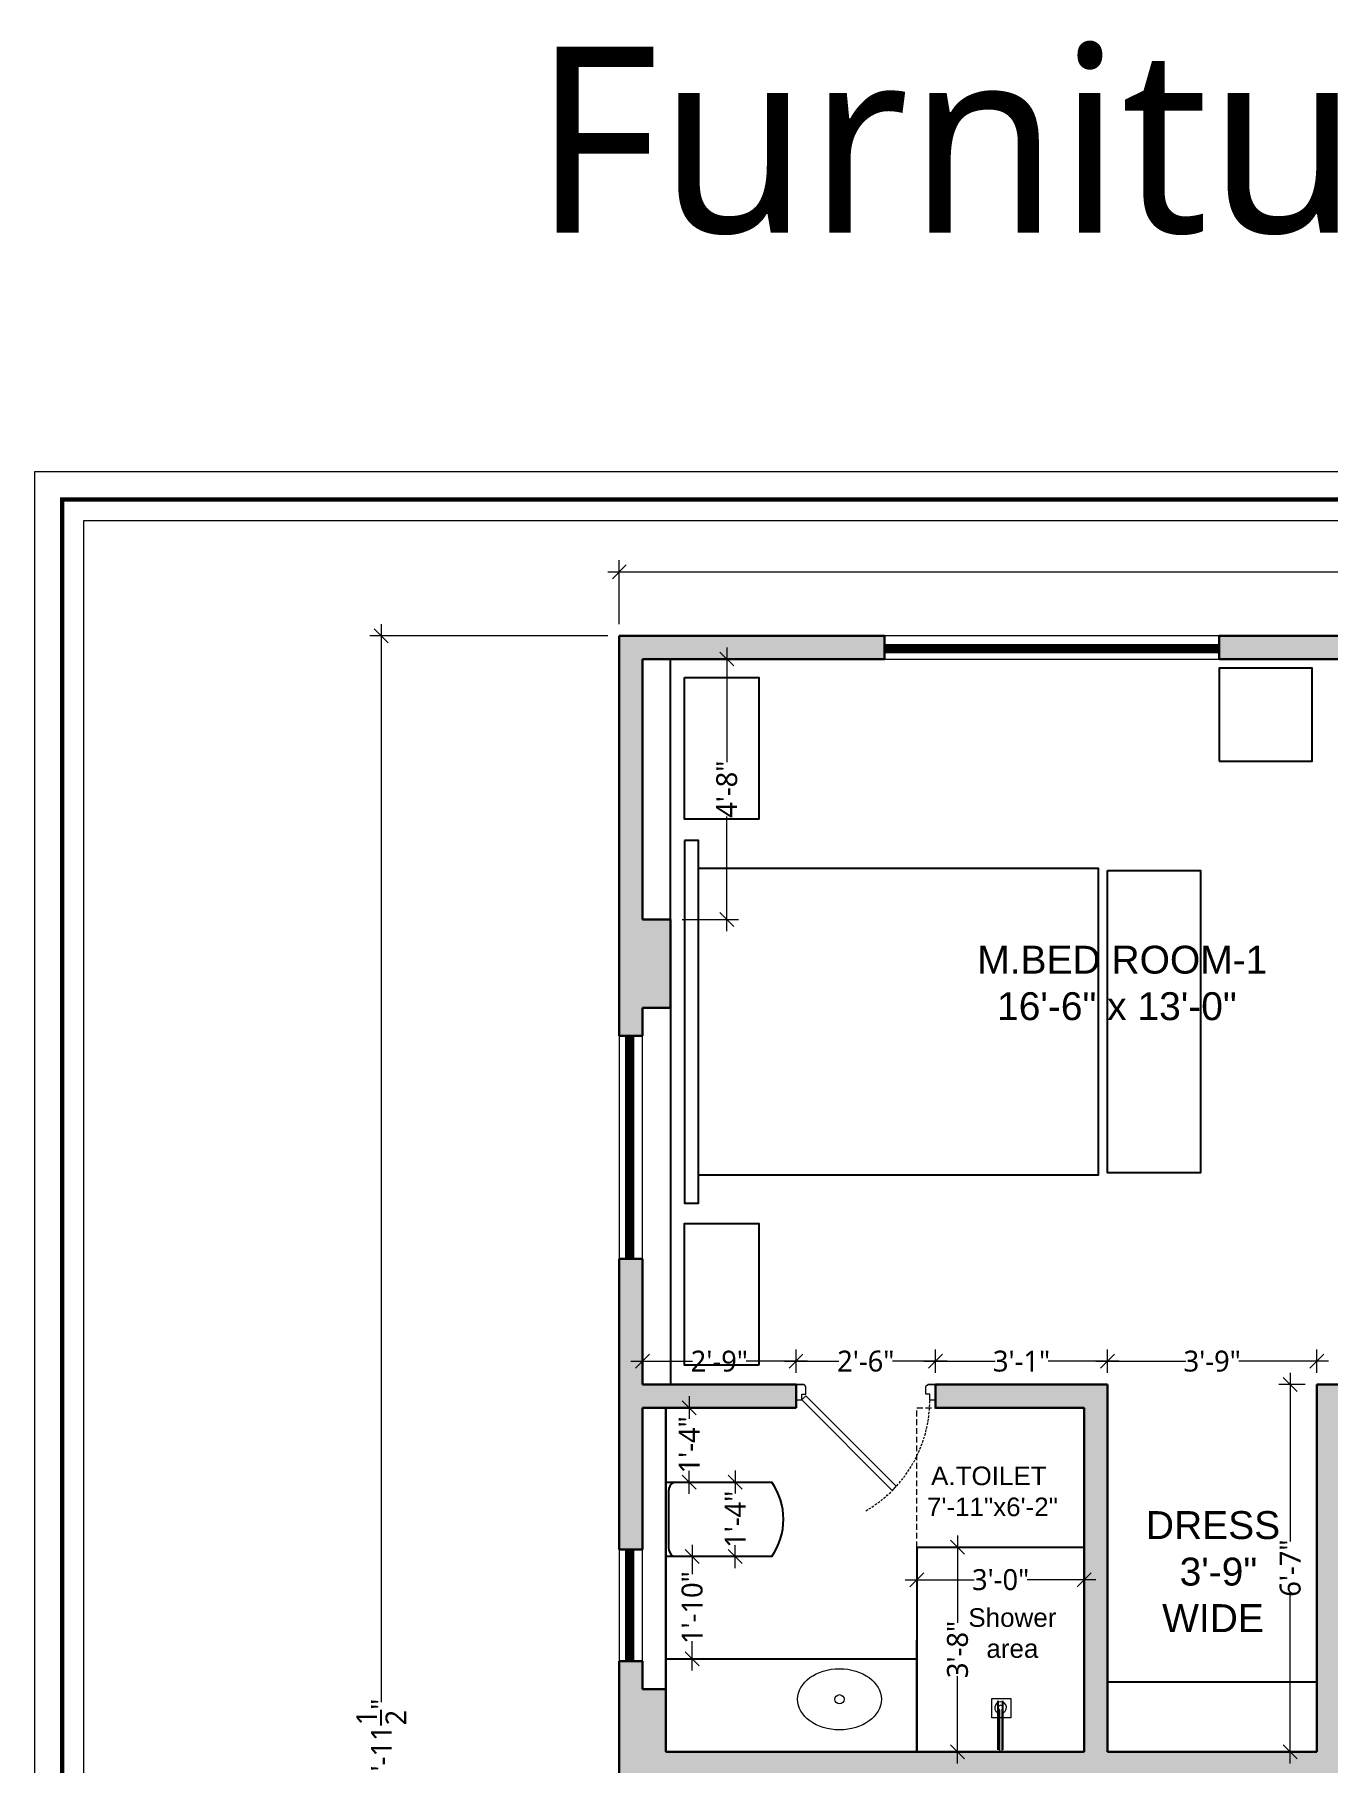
# Model space of a CAD drawing. Header units: inches. Extents: x -179 to 4134, y -2155 to 815.
# Drawn here: x 2302.8 to 2581.1, y -1547.1 to -1175.3 of the extents above; entities that cross this region are included whole.
import ezdxf

# ---------------------------------------------------------------- set-up
doc = ezdxf.new("R2010")
doc.units = ezdxf.units.IN
doc.header["$LTSCALE"] = 5
doc.linetypes.add('DASHED', pattern=[0.75, 0.5, -0.25])
doc.linetypes.add('HIDDEN', pattern=[0.375, 0.25, -0.125])
for name, color, linetype, lineweight in [('doors', 24, 'Continuous', 9), ('Furniture-New', 217, 'Continuous', 5), ('text', 7, 'Continuous', 5), ('title', 7, 'Continuous', 5), ('wall', 7, 'Continuous', 30), ('wall hatch', 252, 'Continuous', 5), ('window', 162, 'Continuous', 9)]:
    doc.layers.add(name, color=color, linetype=linetype, lineweight=lineweight)
doc.layers.add('FURNITURE', color=8, linetype='Continuous')
doc.styles.add('irfan', font='trebuc.ttf')
doc.styles.add('KARUN', font='arial.ttf')
doc.dimstyles.new('IRFAN', dxfattribs={"dimtxt": 4.5, "dimasz": 3, "dimexe": 2.5, "dimexo": 2.5, "dimgap": 0.09, "dimtad": 0, "dimdec": 1, "dimzin": 3, "dimdsep": 46, "dimlunit": 4, "dimtxsty": 'irfan', "dimblk": 'OBLIQUE', "dimcen": 2, "dimdle": 2.5, "dimclrd": 251, "dimclre": 251, "dimclrt": 7, "dimadec": 0, "dimazin": 0, "dimtm": 1e-09, "dimtfac": 1, "dimtdec": 1, "dimtofl": 0, "dimtmove": 0, "dimatfit": 3, "dimfxl": 2, "dimtolj": 1, "dimtzin": 0, "dimlwd": 0, "dimlwe": -1, "dimarcsym": 0})

# ---------------------------------------------------------------- blocks, each defined once
blk = doc.blocks.new('d2')
at = {"layer": 'doors'}
blk.add_lwpolyline([(-25.9, 26.27), (-2.56, 2.94), (-1.5, 4), (-24.84, 27.34), (-25.9, 26.27)], dxfattribs=at)
blk.add_lwpolyline([(-36, 0), (-34, 0), (-36, 0), (-36, 4), (-34.5, 4), (-34.5, 2.5), (-33.5, 2.5), (-33.5, 0.5), (-33.62, 0.5), (-33.62, 0.38, -0.414214), (-33.88, 0.12), (-34, 0.12), (-34, 0)], format="xyb", dxfattribs=at)
blk.add_lwpolyline([(0, 4), (-1.5, 4), (-1.5, 2.5), (-2.5, 2.5), (-2.5, 0.5), (-2.38, 0.5), (-2.38, 0.38, 0.414214), (-2.12, 0.12), (-2, 0.12), (-2, 0), (0, 0), (-2, 0), (0, 0), (0, 4)], format="xyb", close=True, dxfattribs=at)
at = {"layer": 'doors', "color": 144, "linetype": 'HIDDEN', "ltscale": 0.5}
blk.add_arc((-1.5, 4), 33.03, 120, 182.6026, dxfattribs=at)
blk = doc.blocks.new('door')
at = {"layer": 'doors', "linetype": 'Continuous'}
blk.add_line((0, 0), (0, 0), dxfattribs=at)
at = {"layer": 'doors', "xscale": -1.166666666666717, "yscale": 1.166666666666717, "zscale": 1.166666666666717, "rotation": 270}
blk.add_blockref('d2', (0, 0), dxfattribs=at)
blk = doc.blocks.new('_Oblique')
at = {"color": 0, "linetype": 'ByBlock', "lineweight": -2}
blk.add_line((-0.5, -0.5), (0.5, 0.5), dxfattribs=at)
blk = doc.blocks.new('*D367')
at = {"layer": 'Defpoints', "color": 0, "lineweight": 25, "ltscale": 0.25, "transparency": 16777216}
for p in [(2578.6, -1460.64), (2533.6, -1465.63), (2578.6, -1465.63)]:
    blk.add_point(p, dxfattribs=at)
at = {"layer": 'Furniture-New', "color": 251, "lineweight": 0, "ltscale": 0.25, "transparency": 16777216}
for p, q in [((2531.1, -1460.64), (2550.4, -1460.64)), ((2581.1, -1460.64), (2561.8, -1460.64))]:
    blk.add_line(p, q, dxfattribs=at)
at = {"layer": 'Furniture-New', "color": 251, "ltscale": 0.25, "transparency": 16777216}
for p, q in [((2533.6, -1463.13), (2533.6, -1458.14)), ((2578.6, -1463.13), (2578.6, -1458.14))]:
    blk.add_line(p, q, dxfattribs=at)
at = {"layer": 'Furniture-New', "color": 251, "lineweight": 0, "ltscale": 0.25, "transparency": 16777216, "xscale": 3, "yscale": 3, "zscale": 3, "rotation": 180}
blk.add_blockref('_Oblique', (2533.6, -1460.64), dxfattribs=at)
at = {"layer": 'Furniture-New', "color": 251, "lineweight": 0, "ltscale": 0.25, "transparency": 16777216, "xscale": 3, "yscale": 3, "zscale": 3}
blk.add_blockref('_Oblique', (2578.6, -1460.64), dxfattribs=at)
at = {"layer": 'Furniture-New', "color": 7, "lineweight": 25, "ltscale": 0.25, "transparency": 16777216, "insert": (2556.1, -1460.64), "char_height": 4.5, "attachment_point": 5, "style": 'irfan'}
blk.add_mtext('\\A1;3\'-9"', dxfattribs=at)
blk = doc.blocks.new('*D368')
at = {"layer": 'Defpoints', "color": 0, "lineweight": 25, "ltscale": 0.25, "transparency": 16777216}
for p in [(2578.6, -1465.63), (2572.9, -1544.63), (2578.6, -1544.63)]:
    blk.add_point(p, dxfattribs=at)
at = {"layer": 'Furniture-New', "color": 251, "lineweight": 0, "ltscale": 0.25, "transparency": 16777216}
for p, q in [((2572.9, -1463.13), (2572.9, -1499.39)), ((2572.9, -1547.13), (2572.9, -1510.87))]:
    blk.add_line(p, q, dxfattribs=at)
at = {"layer": 'Furniture-New', "color": 251, "ltscale": 0.25, "transparency": 16777216}
for p, q in [((2576.1, -1465.63), (2570.4, -1465.63)), ((2576.1, -1544.63), (2570.4, -1544.63))]:
    blk.add_line(p, q, dxfattribs=at)
at = {"layer": 'Furniture-New', "color": 251, "lineweight": 0, "ltscale": 0.25, "transparency": 16777216, "xscale": 3, "yscale": 3, "zscale": 3}
for p, rotation in [((2572.9, -1465.63), 90), ((2572.9, -1544.63), 270)]:
    blk.add_blockref('_Oblique', p, dxfattribs=dict(at, rotation=rotation))
at = {"layer": 'Furniture-New', "color": 7, "lineweight": 25, "ltscale": 0.25, "transparency": 16777216, "insert": (2572.9, -1505.13), "char_height": 4.5, "attachment_point": 5, "rotation": 90, "style": 'irfan'}
blk.add_mtext('\\A1;6\'-7"', dxfattribs=at)
blk = doc.blocks.new('*D369')
at = {"layer": 'Defpoints', "color": 0, "lineweight": 25, "ltscale": 0.25, "transparency": 16777216}
for p in [(2496.6, -1460.64), (2496.6, -1465.63), (2533.6, -1465.63)]:
    blk.add_point(p, dxfattribs=at)
at = {"layer": 'Furniture-New', "color": 251, "lineweight": 0, "ltscale": 0.25, "transparency": 16777216}
for p, q in [((2494.1, -1460.64), (2509.4, -1460.64)), ((2536.1, -1460.64), (2520.8, -1460.64))]:
    blk.add_line(p, q, dxfattribs=at)
at = {"layer": 'Furniture-New', "color": 251, "ltscale": 0.25, "transparency": 16777216}
for p, q in [((2496.6, -1463.13), (2496.6, -1458.14)), ((2533.6, -1463.13), (2533.6, -1458.14))]:
    blk.add_line(p, q, dxfattribs=at)
at = {"layer": 'Furniture-New', "color": 251, "lineweight": 0, "ltscale": 0.25, "transparency": 16777216, "xscale": 3, "yscale": 3, "zscale": 3, "rotation": 180}
blk.add_blockref('_Oblique', (2496.6, -1460.64), dxfattribs=at)
at = {"layer": 'Furniture-New', "color": 251, "lineweight": 0, "ltscale": 0.25, "transparency": 16777216, "xscale": 3, "yscale": 3, "zscale": 3}
blk.add_blockref('_Oblique', (2533.6, -1460.64), dxfattribs=at)
at = {"layer": 'Furniture-New', "color": 7, "lineweight": 25, "ltscale": 0.25, "transparency": 16777216, "insert": (2515.1, -1460.64), "char_height": 4.5, "attachment_point": 5, "style": 'irfan'}
blk.add_mtext('\\A1;3\'-1"', dxfattribs=at)
blk = doc.blocks.new('*D320')
at = {"layer": 'Defpoints', "color": 0, "lineweight": 25, "ltscale": 0.25, "transparency": 16777216}
for p in [(2466.6, -1460.64), (2466.6, -1465.63), (2496.6, -1465.63)]:
    blk.add_point(p, dxfattribs=at)
at = {"layer": 'Furniture-New', "color": 251, "lineweight": 0, "ltscale": 0.25, "transparency": 16777216}
for p, q in [((2464.1, -1460.64), (2475.82, -1460.64)), ((2499.1, -1460.64), (2487.38, -1460.64))]:
    blk.add_line(p, q, dxfattribs=at)
at = {"layer": 'Furniture-New', "color": 251, "ltscale": 0.25, "transparency": 16777216}
for p, q in [((2466.6, -1463.13), (2466.6, -1458.14)), ((2496.6, -1463.13), (2496.6, -1458.14))]:
    blk.add_line(p, q, dxfattribs=at)
at = {"layer": 'Furniture-New', "color": 251, "lineweight": 0, "ltscale": 0.25, "transparency": 16777216, "xscale": 3, "yscale": 3, "zscale": 3, "rotation": 180}
blk.add_blockref('_Oblique', (2466.6, -1460.64), dxfattribs=at)
at = {"layer": 'Furniture-New', "color": 251, "lineweight": 0, "ltscale": 0.25, "transparency": 16777216, "xscale": 3, "yscale": 3, "zscale": 3}
blk.add_blockref('_Oblique', (2496.6, -1460.64), dxfattribs=at)
at = {"layer": 'Furniture-New', "color": 7, "lineweight": 25, "ltscale": 0.25, "transparency": 16777216, "insert": (2481.6, -1460.64), "char_height": 4.5, "attachment_point": 5, "style": 'irfan'}
blk.add_mtext('\\A1;2\'-6"', dxfattribs=at)
blk = doc.blocks.new('*D321')
at = {"layer": 'Defpoints', "color": 0, "lineweight": 25, "ltscale": 0.25, "transparency": 16777216}
for p in [(2433.6, -1460.64), (2433.6, -1465.63), (2466.6, -1465.63)]:
    blk.add_point(p, dxfattribs=at)
at = {"layer": 'Furniture-New', "color": 251, "lineweight": 0, "ltscale": 0.25, "transparency": 16777216}
for p, q in [((2431.1, -1460.64), (2444.32, -1460.64)), ((2469.1, -1460.64), (2455.88, -1460.64))]:
    blk.add_line(p, q, dxfattribs=at)
at = {"layer": 'Furniture-New', "color": 251, "ltscale": 0.25, "transparency": 16777216}
for p, q in [((2433.6, -1463.13), (2433.6, -1458.14)), ((2466.6, -1463.13), (2466.6, -1458.14))]:
    blk.add_line(p, q, dxfattribs=at)
at = {"layer": 'Furniture-New', "color": 251, "lineweight": 0, "ltscale": 0.25, "transparency": 16777216, "xscale": 3, "yscale": 3, "zscale": 3, "rotation": 180}
blk.add_blockref('_Oblique', (2433.6, -1460.64), dxfattribs=at)
at = {"layer": 'Furniture-New', "color": 251, "lineweight": 0, "ltscale": 0.25, "transparency": 16777216, "xscale": 3, "yscale": 3, "zscale": 3}
blk.add_blockref('_Oblique', (2466.6, -1460.64), dxfattribs=at)
at = {"layer": 'Furniture-New', "color": 7, "lineweight": 25, "ltscale": 0.25, "transparency": 16777216, "insert": (2450.1, -1460.64), "char_height": 4.5, "attachment_point": 5, "style": 'irfan'}
blk.add_mtext('\\A1;2\'-9"', dxfattribs=at)
blk = doc.blocks.new('*D338')
at = {"layer": 'Defpoints', "color": 0, "lineweight": 25, "ltscale": 0.25, "transparency": 16777216}
for p in [(2439.6, -1309.63), (2439.6, -1365.63), (2451.72, -1365.63)]:
    blk.add_point(p, dxfattribs=at)
at = {"layer": 'Furniture-New', "color": 251, "lineweight": 0, "ltscale": 0.25, "transparency": 16777216}
for p, q in [((2451.72, -1307.13), (2451.72, -1331.8)), ((2451.72, -1368.13), (2451.72, -1343.46))]:
    blk.add_line(p, q, dxfattribs=at)
at = {"layer": 'Furniture-New', "color": 251, "ltscale": 0.25, "transparency": 16777216}
for p, q in [((2442.1, -1309.63), (2454.22, -1309.63)), ((2442.1, -1365.63), (2454.22, -1365.63))]:
    blk.add_line(p, q, dxfattribs=at)
at = {"layer": 'Furniture-New', "color": 251, "lineweight": 0, "ltscale": 0.25, "transparency": 16777216, "xscale": 3, "yscale": 3, "zscale": 3}
for p, rotation in [((2451.72, -1309.63), 90), ((2451.72, -1365.63), 270)]:
    blk.add_blockref('_Oblique', p, dxfattribs=dict(at, rotation=rotation))
at = {"layer": 'Furniture-New', "color": 7, "lineweight": 25, "ltscale": 0.25, "transparency": 16777216, "insert": (2451.72, -1337.63), "char_height": 4.5, "attachment_point": 5, "rotation": 90, "style": 'irfan'}
blk.add_mtext('\\A1;4\'-8"', dxfattribs=at)
blk = doc.blocks.new('*D384')
at = {"layer": 'Defpoints', "color": 0, "ltscale": 0.25, "transparency": 16777216}
for p in [(2438.6, -1470.63), (2443.63, -1470.63), (2438.6, -1486.63)]:
    blk.add_point(p, dxfattribs=at)
at = {"layer": 'Furniture-New', "color": 251, "lineweight": 0, "ltscale": 0.25, "transparency": 16777216}
for p, q in [((2443.63, -1468.13), (2443.63, -1473.06)), ((2443.63, -1489.13), (2443.63, -1484.19))]:
    blk.add_line(p, q, dxfattribs=at)
at = {"layer": 'Furniture-New', "color": 251, "ltscale": 0.25, "transparency": 16777216}
for p, q in [((2441.1, -1470.63), (2446.13, -1470.63)), ((2441.1, -1486.63), (2446.13, -1486.63))]:
    blk.add_line(p, q, dxfattribs=at)
at = {"layer": 'Furniture-New', "color": 251, "lineweight": 0, "ltscale": 0.25, "transparency": 16777216, "xscale": 3, "yscale": 3, "zscale": 3}
for p, rotation in [((2443.63, -1470.63), 90), ((2443.63, -1486.63), 270)]:
    blk.add_blockref('_Oblique', p, dxfattribs=dict(at, rotation=rotation))
at = {"layer": 'Furniture-New', "color": 7, "ltscale": 0.25, "transparency": 16777216, "insert": (2443.63, -1478.63), "char_height": 4.5, "attachment_point": 5, "rotation": 90, "style": 'irfan'}
blk.add_mtext('\\A1;1\'-4"', dxfattribs=at)
blk = doc.blocks.new('*D401')
at = {"layer": 'Defpoints', "color": 0, "ltscale": 0.25, "transparency": 16777216}
for p in [(2438.6, -1502.63), (2438.6, -1524.63), (2444.27, -1524.63)]:
    blk.add_point(p, dxfattribs=at)
at = {"layer": 'Furniture-New', "color": 251, "lineweight": 0, "ltscale": 0.25, "transparency": 16777216}
for p, q in [((2444.27, -1500.13), (2444.27, -1506.44)), ((2444.27, -1527.13), (2444.27, -1520.82))]:
    blk.add_line(p, q, dxfattribs=at)
at = {"layer": 'Furniture-New', "color": 251, "ltscale": 0.25, "transparency": 16777216}
for p, q in [((2441.1, -1502.63), (2446.77, -1502.63)), ((2441.1, -1524.63), (2446.77, -1524.63))]:
    blk.add_line(p, q, dxfattribs=at)
at = {"layer": 'Furniture-New', "color": 251, "lineweight": 0, "ltscale": 0.25, "transparency": 16777216, "xscale": 3, "yscale": 3, "zscale": 3}
for p, rotation in [((2444.27, -1502.63), 90), ((2444.27, -1524.63), 270)]:
    blk.add_blockref('_Oblique', p, dxfattribs=dict(at, rotation=rotation))
at = {"layer": 'Furniture-New', "color": 7, "ltscale": 0.25, "transparency": 16777216, "insert": (2444.27, -1513.63), "char_height": 4.5, "attachment_point": 5, "rotation": 90, "style": 'irfan'}
blk.add_mtext('\\A1;1\'-10"', dxfattribs=at)
blk = doc.blocks.new('*D402')
at = {"layer": 'Defpoints', "color": 0, "ltscale": 0.25, "transparency": 16777216}
for p in [(2453.5, -1486.63), (2453.5, -1502.63), (2453.5, -1502.63)]:
    blk.add_point(p, dxfattribs=at)
at = {"layer": 'Furniture-New', "color": 251, "lineweight": 0, "ltscale": 0.25, "transparency": 16777216}
for p, q in [((2453.5, -1484.13), (2453.5, -1489.06)), ((2453.5, -1505.13), (2453.5, -1500.19))]:
    blk.add_line(p, q, dxfattribs=at)
at = {"layer": 'Furniture-New', "color": 251, "lineweight": 0, "ltscale": 0.25, "transparency": 16777216, "xscale": 3, "yscale": 3, "zscale": 3}
for p, rotation in [((2453.5, -1486.63), 90), ((2453.5, -1502.63), 270)]:
    blk.add_blockref('_Oblique', p, dxfattribs=dict(at, rotation=rotation))
at = {"layer": 'Furniture-New', "color": 7, "ltscale": 0.25, "transparency": 16777216, "insert": (2453.5, -1494.63), "char_height": 4.5, "attachment_point": 5, "rotation": 90, "style": 'irfan'}
blk.add_mtext('\\A1;1\'-4"', dxfattribs=at)
blk = doc.blocks.new('*D411')
at = {"layer": 'Defpoints', "color": 0, "lineweight": 25, "ltscale": 0.25, "transparency": 16777216}
for p in [(2494.6, -1500.63), (2494.6, -1544.63), (2501.35, -1544.63)]:
    blk.add_point(p, dxfattribs=at)
at = {"layer": 'Furniture-New', "color": 251, "lineweight": 0, "ltscale": 0.25, "transparency": 16777216}
for p, q in [((2501.35, -1498.13), (2501.35, -1516.93)), ((2501.35, -1547.13), (2501.35, -1528.33))]:
    blk.add_line(p, q, dxfattribs=at)
at = {"layer": 'Furniture-New', "color": 251, "ltscale": 0.25, "transparency": 16777216}
for p, q in [((2497.1, -1500.63), (2503.85, -1500.63)), ((2497.1, -1544.63), (2503.85, -1544.63))]:
    blk.add_line(p, q, dxfattribs=at)
at = {"layer": 'Furniture-New', "color": 251, "lineweight": 0, "ltscale": 0.25, "transparency": 16777216, "xscale": 3, "yscale": 3, "zscale": 3}
for p, rotation in [((2501.35, -1500.63), 90), ((2501.35, -1544.63), 270)]:
    blk.add_blockref('_Oblique', p, dxfattribs=dict(at, rotation=rotation))
at = {"layer": 'Furniture-New', "color": 7, "lineweight": 25, "ltscale": 0.25, "transparency": 16777216, "insert": (2501.35, -1522.63), "char_height": 4.5, "attachment_point": 5, "rotation": 90, "style": 'irfan'}
blk.add_mtext('\\A1;3\'-8"', dxfattribs=at)
blk = doc.blocks.new('*D412')
at = {"layer": 'Defpoints', "color": 0, "lineweight": 25, "ltscale": 0.25, "transparency": 16777216}
for p in [(2492.6, -1507.97), (2528.6, -1507.63), (2528.6, -1507.63)]:
    blk.add_point(p, dxfattribs=at)
at = {"layer": 'Furniture-New', "color": 251, "ltscale": 0.25, "transparency": 16777216}
blk.add_line((2492.6, -1505.47), (2492.6, -1505.13), dxfattribs=at)
at = {"layer": 'Furniture-New', "color": 251, "lineweight": 0, "ltscale": 0.25, "transparency": 16777216}
for p, q in [((2490.1, -1507.63), (2504.9, -1507.63)), ((2531.1, -1507.63), (2516.3, -1507.63))]:
    blk.add_line(p, q, dxfattribs=at)
at = {"layer": 'Furniture-New', "color": 251, "lineweight": 0, "ltscale": 0.25, "transparency": 16777216, "xscale": 3, "yscale": 3, "zscale": 3, "rotation": 180}
blk.add_blockref('_Oblique', (2492.6, -1507.63), dxfattribs=at)
at = {"layer": 'Furniture-New', "color": 251, "lineweight": 0, "ltscale": 0.25, "transparency": 16777216, "xscale": 3, "yscale": 3, "zscale": 3}
blk.add_blockref('_Oblique', (2528.6, -1507.63), dxfattribs=at)
at = {"layer": 'Furniture-New', "color": 7, "lineweight": 25, "ltscale": 0.25, "transparency": 16777216, "insert": (2510.6, -1507.63), "char_height": 4.5, "attachment_point": 5, "style": 'irfan'}
blk.add_mtext('\\A1;3\'-0"', dxfattribs=at)
blk = doc.blocks.new('*D431')
at = {"layer": 'Defpoints', "color": 0, "lineweight": 25, "ltscale": 0.25, "transparency": 16777216}
for p in [(2428.6, -1304.63), (2377.41, -1784.13), (2428.6, -1784.13)]:
    blk.add_point(p, dxfattribs=at)
at = {"layer": 'Furniture-New', "color": 251, "ltscale": 0.25, "transparency": 16777216}
for p, q in [((2426.1, -1304.63), (2374.91, -1304.63)), ((2426.1, -1784.13), (2374.91, -1784.13))]:
    blk.add_line(p, q, dxfattribs=at)
at = {"layer": 'Furniture-New', "color": 251, "lineweight": 0, "ltscale": 0.25, "transparency": 16777216}
for p, q in [((2377.41, -1302.13), (2377.41, -1533.95)), ((2377.41, -1786.63), (2377.41, -1554.81))]:
    blk.add_line(p, q, dxfattribs=at)
at = {"layer": 'Furniture-New', "color": 251, "lineweight": 0, "ltscale": 0.25, "transparency": 16777216, "xscale": 3, "yscale": 3, "zscale": 3}
for p, rotation in [((2377.41, -1304.63), 90), ((2377.41, -1784.13), 270)]:
    blk.add_blockref('_Oblique', p, dxfattribs=dict(at, rotation=rotation))
at = {"layer": 'Furniture-New', "color": 7, "lineweight": 25, "ltscale": 0.25, "transparency": 16777216, "insert": (2377.41, -1544.38), "char_height": 4.5, "attachment_point": 5, "rotation": 90, "style": 'irfan'}
blk.add_mtext('\\A1;39\'-11{\\H1x;\\S1/2;}"', dxfattribs=at)
blk = doc.blocks.new('*D432')
at = {"layer": 'Defpoints', "color": 0, "lineweight": 25, "ltscale": 0.25, "transparency": 16777216}
for p in [(2951.1, -1290.9), (2428.6, -1304.63), (2951.1, -1304.63)]:
    blk.add_point(p, dxfattribs=at)
at = {"layer": 'Furniture-New', "color": 251, "ltscale": 0.25, "transparency": 16777216}
for p, q in [((2428.6, -1302.13), (2428.6, -1288.4)), ((2951.1, -1302.13), (2951.1, -1288.4))]:
    blk.add_line(p, q, dxfattribs=at)
at = {"layer": 'Furniture-New', "color": 251, "lineweight": 0, "ltscale": 0.25, "transparency": 16777216}
for p, q in [((2426.1, -1290.9), (2680.92, -1290.9)), ((2953.6, -1290.9), (2698.78, -1290.9))]:
    blk.add_line(p, q, dxfattribs=at)
at = {"layer": 'Furniture-New', "color": 251, "lineweight": 0, "ltscale": 0.25, "transparency": 16777216, "xscale": 3, "yscale": 3, "zscale": 3, "rotation": 180}
blk.add_blockref('_Oblique', (2428.6, -1290.9), dxfattribs=at)
at = {"layer": 'Furniture-New', "color": 251, "lineweight": 0, "ltscale": 0.25, "transparency": 16777216, "xscale": 3, "yscale": 3, "zscale": 3}
blk.add_blockref('_Oblique', (2951.1, -1290.9), dxfattribs=at)
at = {"layer": 'Furniture-New', "color": 7, "lineweight": 25, "ltscale": 0.25, "transparency": 16777216, "insert": (2689.85, -1290.9), "char_height": 4.5, "attachment_point": 5, "style": 'irfan'}
blk.add_mtext('\\A1;43\'-6{\\H1x;\\S1/2;}"', dxfattribs=at)

msp = doc.modelspace()

# ---------------------------------------------------------------- hatches: boundary and pattern name
at = {"layer": 'wall hatch', "ltscale": 0.25}
h = msp.add_hatch(color=256, dxfattribs=at)
h.dxf.hatch_style = 1
h.paths.add_polyline_path([(2439.6, -1365.63), (2433.6, -1365.63), (2433.6, -1309.63), (2485.6, -1309.63), (2485.6, -1304.63), (2428.6, -1304.63), (2428.6, -1390.63), (2433.6, -1390.63), (2433.6, -1384.63), (2439.6, -1384.63)])
h = msp.add_hatch(color=256, dxfattribs=at)
h.dxf.hatch_style = 1
h.paths.add_polyline_path([(2636.6, -1309.63), (2642.6, -1309.63), (2642.6, -1304.63), (2557.6, -1304.63), (2557.6, -1309.63), (2631.6, -1309.63), (2631.6, -1365.63), (2625.6, -1365.63), (2625.6, -1384.63), (2631.6, -1384.63), (2631.6, -1450.13), (2627.1, -1450.13), (2627.1, -1465.63), (2623.1, -1465.63), (2623.1, -1470.63), (2636.6, -1470.63)])
h = msp.add_hatch(color=256, dxfattribs=at)
h.dxf.hatch_style = 1
h.paths.add_polyline_path([(2466.6, -1465.63), (2433.6, -1465.63), (2433.6, -1438.63), (2428.6, -1438.63), (2428.6, -1501.13), (2433.6, -1501.13), (2433.6, -1470.63), (2466.6, -1470.63)])
h = msp.add_hatch(color=256, dxfattribs=at)
h.dxf.hatch_style = 1
h.paths.add_polyline_path([(2533.6, -1465.63), (2496.6, -1465.63), (2496.6, -1470.63), (2528.6, -1470.63), (2528.6, -1544.63), (2438.6, -1544.63), (2438.6, -1531.13), (2433.6, -1531.13), (2433.6, -1525.13), (2428.6, -1525.13), (2428.6, -1566.13), (2434.1, -1566.13), (2434.1, -1549.63), (2524.1, -1549.63), (2529.1, -1549.63), (2578.6, -1549.63), (2578.6, -1567.63), (2583.6, -1567.63), (2583.6, -1470.63), (2587.1, -1470.63), (2587.1, -1465.63), (2578.6, -1465.63), (2578.6, -1544.63), (2533.6, -1544.63)])

# ---------------------------------------------------------------- linework, layer by layer
at = {"color": 25, "ltscale": 0.25}
for p, q in [((2438.6, -1470.63), (2438.6, -1524.63)), ((2438.6, -1524.63), (2492.6, -1524.63))]:
    msp.add_line(p, q, dxfattribs=at)
for p, q in [((2438.6, -1486.63), (2438.6, -1502.63)), ((2438.6, -1486.63), (2461.37, -1486.63)), ((2439.18, -1488.63), (2439.18, -1500.73)), ((2461.37, -1502.63), (2438.6, -1502.63))]:
    msp.add_line(p, q)
for centre, radius, start, end in [((2441.48, -1488.63), 2.3, 119.7956, 180), ((2449.99, -1494.63), 13.91, 324.9086, 35.1053), ((2441.48, -1500.73), 2.3, 180, 235.4709)]:
    msp.add_arc(centre, radius, start, end)
at = {"layer": 'FURNITURE'}
for p, q in [((2510.1, -1544.23), (2510.1, -1533.7)), ((2511.1, -1544.23), (2511.1, -1533.7))]:
    msp.add_line(p, q, dxfattribs=at)
at = {"layer": 'FURNITURE', "lineweight": 15}
for p, q in [((2510.33, -1535.58), (2510.33, -1544.63)), ((2510.87, -1535.56), (2510.87, -1544.63))]:
    msp.add_line(p, q, dxfattribs=at)
msp.add_lwpolyline([(2508.68, -1533.2), (2512.77, -1533.2), (2512.77, -1537.29), (2508.68, -1537.29)], close=True, dxfattribs=at)
at = {"layer": 'FURNITURE', "lineweight": 5}
msp.add_circle((2475.95, -1533.34), 1, dxfattribs=at)
at = {"layer": 'FURNITURE', "lineweight": 15}
for radius, start, end in [(1.25, 283.0779, 258.3906), (0.51, 303.5956, 240.5213)]:
    msp.add_arc((2510.59, -1535.14), radius, start, end, dxfattribs=at)
at = {"layer": 'FURNITURE', "lineweight": 5}
msp.add_ellipse((2475.95, -1533.34), major_axis=(-9, 0), ratio=0.731859, dxfattribs=at)
at = {"layer": 'Furniture-New', "color": 251, "linetype": 'DASHED', "lineweight": 20, "ltscale": 0.5, "true_color": 0x636466}
for p, q in [((2492.6, -1500.63), (2492.6, -1470.63)), ((2492.6, -1470.63), (2496.6, -1470.63))]:
    msp.add_line(p, q, dxfattribs=at)
at = {"layer": 'Furniture-New', "lineweight": 25, "ltscale": 0.25}
msp.add_line((2492.6, -1544.63), (2528.6, -1544.63), dxfattribs=at)
at = {"layer": 'Furniture-New', "lineweight": -2, "ltscale": 0.25}
msp.add_lwpolyline([(2557.6, -1331.63), (2577.6, -1331.63), (2577.6, -1311.63), (2557.6, -1311.63)], close=True, dxfattribs=at)
for points in [[(2442.6, -1313.58), (2458.6, -1313.58), (2458.6, -1344.08), (2442.6, -1344.08), (2442.6, -1313.58)], [(2442.6, -1348.63), (2442.6, -1426.63), (2445.6, -1426.63), (2445.6, -1348.63), (2442.6, -1348.63)], [(2445.6, -1354.63), (2531.6, -1354.63), (2531.6, -1420.63), (2445.6, -1420.63)], [(2533.6, -1355.13), (2553.6, -1355.13), (2553.6, -1420.13), (2533.6, -1420.13), (2533.6, -1355.13)], [(2458.6, -1461.51), (2442.6, -1461.51), (2442.6, -1431.01), (2458.6, -1431.01), (2458.6, -1461.51)]]:
    msp.add_lwpolyline(points, dxfattribs=at)
at = {"layer": 'title'}
for points in [[(3176.86, -1887.37), (3176.86, -1269.38), (2302.84, -1269.38), (2302.84, -1887.37)], [(3166.34, -1279.9), (2313.36, -1279.9), (2313.36, -1875.48), (3166.34, -1875.48)]]:
    msp.add_lwpolyline(points, close=True, dxfattribs=at)
at = {"layer": 'title', "color": 7, "linetype": 'Continuous', "const_width": 0.902}
msp.add_lwpolyline([(3170.92, -1275.32), (2308.77, -1275.32), (2308.77, -1881.44), (3170.92, -1881.44)], close=True, dxfattribs=at)
at = {"layer": 'wall', "ltscale": 0.25}
for p, q in [((2485.6, -1304.63), (2428.6, -1304.63)), ((2428.6, -1390.63), (2428.6, -1304.63)), ((2485.6, -1304.63), (2485.6, -1309.63)), ((2642.6, -1304.63), (2557.6, -1304.63)), ((2557.6, -1304.63), (2557.6, -1309.63)), ((2485.6, -1309.63), (2433.6, -1309.63)), ((2433.6, -1365.63), (2433.6, -1309.63)), ((2631.6, -1309.63), (2557.6, -1309.63)), ((2439.6, -1365.63), (2433.6, -1365.63)), ((2439.6, -1384.63), (2439.6, -1365.63)), ((2439.6, -1384.63), (2433.6, -1384.63)), ((2433.6, -1390.63), (2433.6, -1384.63)), ((2433.6, -1390.63), (2428.6, -1390.63)), ((2433.6, -1438.63), (2428.6, -1438.63)), ((2428.6, -1501.13), (2428.6, -1438.63)), ((2433.6, -1465.63), (2433.6, -1438.63)), ((2466.6, -1465.63), (2433.6, -1465.63)), ((2466.6, -1470.63), (2466.6, -1465.63)), ((2533.6, -1465.63), (2496.6, -1465.63)), ((2496.6, -1470.63), (2496.6, -1465.63)), ((2533.6, -1544.63), (2533.6, -1465.63)), ((2587.1, -1465.63), (2578.6, -1465.63)), ((2578.6, -1544.63), (2578.6, -1465.63)), ((2466.6, -1470.63), (2433.6, -1470.63)), ((2433.6, -1501.13), (2433.6, -1470.63)), ((2438.6, -1531.13), (2438.6, -1470.63)), ((2528.6, -1470.63), (2496.6, -1470.63)), ((2528.6, -1544.63), (2528.6, -1470.63)), ((2433.6, -1501.13), (2428.6, -1501.13)), ((2433.6, -1525.13), (2428.6, -1525.13)), ((2428.6, -1566.13), (2428.6, -1525.13)), ((2433.6, -1531.13), (2433.6, -1525.13)), ((2438.6, -1531.13), (2433.6, -1531.13)), ((2438.6, -1544.63), (2438.6, -1531.13)), ((2528.6, -1544.63), (2438.6, -1544.63)), ((2578.6, -1544.63), (2533.6, -1544.63))]:
    msp.add_line(p, q, dxfattribs=at)
at = {"layer": 'wall', "lineweight": -2, "ltscale": 0.25}
for p, q in [((2439.6, -1365.63), (2439.6, -1309.63)), ((2439.6, -1384.63), (2439.6, -1465.63))]:
    msp.add_line(p, q, dxfattribs=at)
at = {"layer": 'wall', "lineweight": -3, "ltscale": 0.25}
for q in [(2492.6, -1544.63), (2528.6, -1500.63)]:
    msp.add_line((2492.6, -1500.63), q, dxfattribs=at)
at = {"layer": 'wall', "color": 25, "lineweight": -2, "ltscale": 0.25}
for p, q in [((2492.6, -1544.63), (2492.6, -1520.63)), ((2578.6, -1529.63), (2533.6, -1529.63))]:
    msp.add_line(p, q, dxfattribs=at)
at = {"layer": 'wall', "color": 152, "ltscale": 0.25, "true_color": 0x2776bb}
msp.add_line((2510.33, -1544.63), (2510.87, -1544.63), dxfattribs=at)
at = {"layer": 'window', "color": 29, "ltscale": 0.25}
for p, q in [((2557.6, -1304.63), (2485.6, -1304.63)), ((2485.6, -1309.63), (2557.6, -1309.63)), ((2428.6, -1390.63), (2428.6, -1438.63)), ((2433.6, -1438.63), (2433.6, -1390.63)), ((2428.6, -1501.13), (2428.6, -1525.13)), ((2433.6, -1525.13), (2433.6, -1501.13))]:
    msp.add_line(p, q, dxfattribs=at)
at = {"layer": 'window', "color": 5, "ltscale": 0.25, "const_width": 2}
for points in [[(2557.6, -1307.38), (2485.6, -1307.38)], [(2430.85, -1438.63), (2430.85, -1390.63)], [(2430.85, -1525.13), (2430.85, -1501.13)]]:
    msp.add_lwpolyline(points, dxfattribs=at)

# ---------------------------------------------------------------- block references
at = {"layer": 'doors', "linetype": 'ByBlock', "lineweight": 0, "xscale": -0.7142857142856247, "yscale": 0.7142857142856247, "zscale": 0.7142857142856247, "rotation": 89.95942892069796}
msp.add_blockref('door', (2466.6, -1465.63), dxfattribs=at)

# ---------------------------------------------------------------- texts
at = {"layer": 'text', "lineweight": 25, "attachment_point": 9, "style": 'KARUN'}
for s, insert, char_height, width in [('\\A1;\\pxqc,t7,10; M.BED ROOM-1\\P16\'-6" x 13\'-0"', (2567.28, -1387.37), 6, 63.3424), ('\\A1;\\pxqc,t10;A.TOILET\\P 7\'-11"x6\'-2"', (2545.02, -1494.01), 4, 73.8995), ('\\A1;\\pxqc,t10;DRESS\\P 3\'-9" \\PWIDE', (2593.23, -1518.88), 6, 73.8995)]:
    msp.add_mtext(s, dxfattribs=dict(at, insert=insert, char_height=char_height, width=width))
at = {"layer": 'text', "color": 251, "lineweight": 25, "insert": (2527.43, -1524.48), "char_height": 4, "width": 28.5948, "attachment_point": 9, "style": 'KARUN'}
msp.add_mtext('\\A1;\\pxqc,t10;Shower \\Parea', dxfattribs=at)
at = {"layer": 'wall hatch', "lineweight": -2, "ltscale": 0.25, "style": 'irfan'}
msp.add_text('Furniture layout UPDATED', height=40, dxfattribs=at).set_placement((2410.1, -1217.92))

# ---------------------------------------------------------------- dimensions: what is measured, and where the dimension line sits
at = {"layer": 'Furniture-New', "lineweight": 25, "ltscale": 0.25}
for base, p1, p2, picture, middle in [((2951.1, -1290.9), (2428.6, -1304.63), (2951.1, -1304.63), '*D432', (2689.85, -1290.9)), ((2528.6, -1507.63), (2492.6, -1507.97), (2528.6, -1507.63), '*D412', (2510.6, -1507.63))]:
    dim = msp.add_linear_dim(base=base, p1=p1, p2=p2, dimstyle='IRFAN', override={"dimpost": '\\X'}, dxfattribs=at)
    dim.commit()
    dim.dimension.update_dxf_attribs({"geometry": picture, "text_midpoint": middle})
for base, p1, p2, angle, picture, middle in [((2377.41, -1784.13), (2428.6, -1304.63), (2428.6, -1784.13), 90, '*D431', (2377.41, -1544.38)), ((2433.6, -1460.64), (2466.6, -1465.63), (2433.6, -1465.63), 180, '*D321', (2450.1, -1460.64)), ((2466.6, -1460.64), (2496.6, -1465.63), (2466.6, -1465.63), 180, '*D320', (2481.6, -1460.64)), ((2496.6, -1460.64), (2533.6, -1465.63), (2496.6, -1465.63), 180, '*D369', (2515.1, -1460.64)), ((2501.35, -1544.63), (2494.6, -1500.63), (2494.6, -1544.63), 90, '*D411', (2501.35, -1522.63))]:
    dim = msp.add_linear_dim(base=base, p1=p1, p2=p2, angle=angle, dimstyle='IRFAN', override={"dimpost": '\\X'}, dxfattribs=at)
    dim.commit()
    dim.dimension.update_dxf_attribs({"geometry": picture, "text_midpoint": middle})
for p1, p2, distance, picture, middle in [((2439.6, -1309.63), (2439.6, -1365.63), 12.12, '*D338', (2451.72, -1337.63)), ((2533.6, -1465.63), (2578.6, -1465.63), 4.99, '*D367', (2556.1, -1460.64)), ((2578.6, -1465.63), (2578.6, -1544.63), -5.7, '*D368', (2572.9, -1505.13))]:
    dim = msp.add_aligned_dim(p1=p1, p2=p2, distance=distance, dimstyle='IRFAN', override={"dimpost": '\\X'}, dxfattribs=at)
    dim.commit()
    dim.dimension.update_dxf_attribs({"geometry": picture, "text_midpoint": middle})
at = {"layer": 'Furniture-New', "ltscale": 0.25}
for base, p1, p2, picture, middle in [((2443.63, -1470.63), (2438.6, -1486.63), (2438.6, -1470.63), '*D384', (2443.63, -1478.63)), ((2453.5, -1502.63), (2453.5, -1486.63), (2453.5, -1502.63), '*D402', (2453.5, -1494.63)), ((2444.27, -1524.63), (2438.6, -1502.63), (2438.6, -1524.63), '*D401', (2444.27, -1513.63))]:
    dim = msp.add_linear_dim(base=base, p1=p1, p2=p2, angle=90, dimstyle='IRFAN', override={"dimpost": '\\X'}, dxfattribs=at)
    dim.commit()
    dim.dimension.update_dxf_attribs({"geometry": picture, "text_midpoint": middle})

doc.saveas('drawing.dxf')
